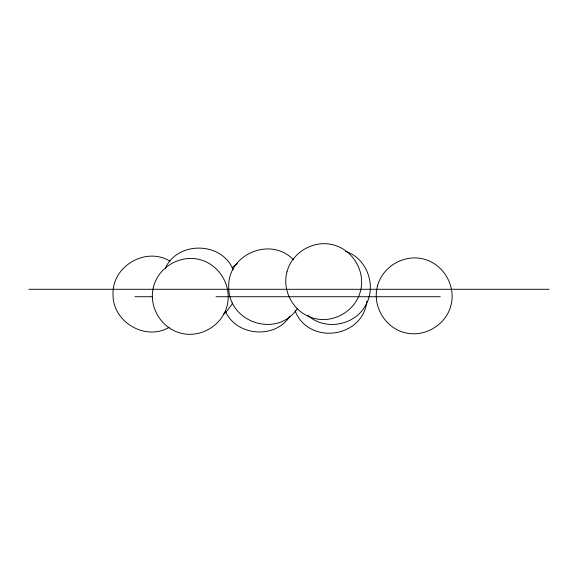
<?xml version="1.0" encoding="UTF-8"?>
<svg xmlns="http://www.w3.org/2000/svg" width="578" height="578" viewBox="0 0 578 578"><rect width="100%" height="100%" fill="white"/><g stroke="black" fill="none" stroke-linecap="round" stroke-linejoin="round"><path stroke-width="0.87" d="M366.893 301.073C363.063 338.274 308.312 345.485 294.99 310.538M165.301 268.279C177.663 240.629 222.306 241.604 233.172 269.94M232.486 302.93L231.792 304.599L225.76 312.467L223.614 314.114M289.889 316.202C275.366 339.257 236.843 336.389 225.593 311.679M297.403 308.565C277.404 338.751 228.1 322.69 228.707 286.71C227.913 253.908 270.93 236.084 293.559 259.847M232.32 267.484L237.327 263.647M169.173 327.314C145.36 341.511 112.183 321.708 113.021 294.065C112.175 265.988 146.111 246.394 170.004 261.169M28.9 289.282L549.1 289.282M134.905 296.724L152.505 296.724M216.02 296.724L440.313 296.724M345.68 251.394C367.29 258.359 376.964 286.421 365.419 305.704C354.321 325.689 324.59 331.021 307.799 315.22M153.582 286.551C148.192 306.152 160.771 327.936 180.444 333.072C200.053 338.462 221.829 325.884 226.973 306.21C232.356 286.609 219.777 264.825 200.111 259.688C180.502 254.298 158.719 266.877 153.582 286.551M286.991 271.79C281.602 291.391 294.18 313.175 313.854 318.312C333.455 323.702 355.239 311.123 360.376 291.449C365.766 271.848 353.187 250.064 333.513 244.928C313.912 239.538 292.128 252.116 286.991 271.79M377.485 286.023C372.102 305.625 384.673 327.408 404.347 332.545C423.956 337.935 445.739 325.356 450.876 305.683C456.259 286.081 443.687 264.298 424.014 259.161C404.405 253.771 382.629 266.35 377.485 286.023"/></g></svg>
